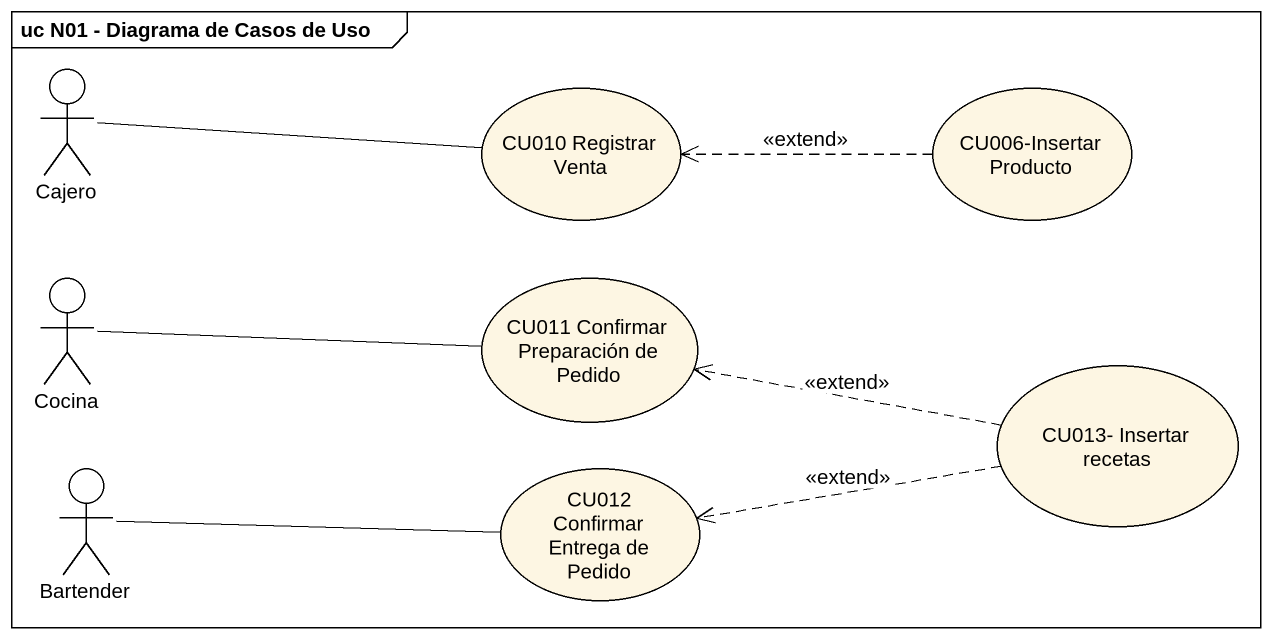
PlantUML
@startuml
mainframe uc N01 - Diagrama de Casos de Uso
actor Cajero
usecase "CU010 Registrar Venta" as CU010_Registrar_Venta
usecase "CU006-Insertar Producto" as CU006_Insertar_Producto
actor Cocina
usecase "CU011 Confirmar Preparación de Pedido" as CU011_Confirmar_Preparación
usecase "CU013- Insertar recetas" as CU013_Insertar_recetas
actor Bartender
usecase "CU012 Confirmar Entrega de Pedido" as CU012_Confirmar_Entrega_de
Cajero -right- CU010_Registrar_Venta
CU006_Insertar_Producto .left.> CU010_Registrar_Venta : <<extend>>
Cocina -right- CU011_Confirmar_Preparación
CU013_Insertar_recetas .left.> CU011_Confirmar_Preparación : <<extend>>
CU013_Insertar_recetas .left.> CU012_Confirmar_Entrega_de : <<extend>>
Bartender -right- CU012_Confirmar_Entrega_de
@enduml
